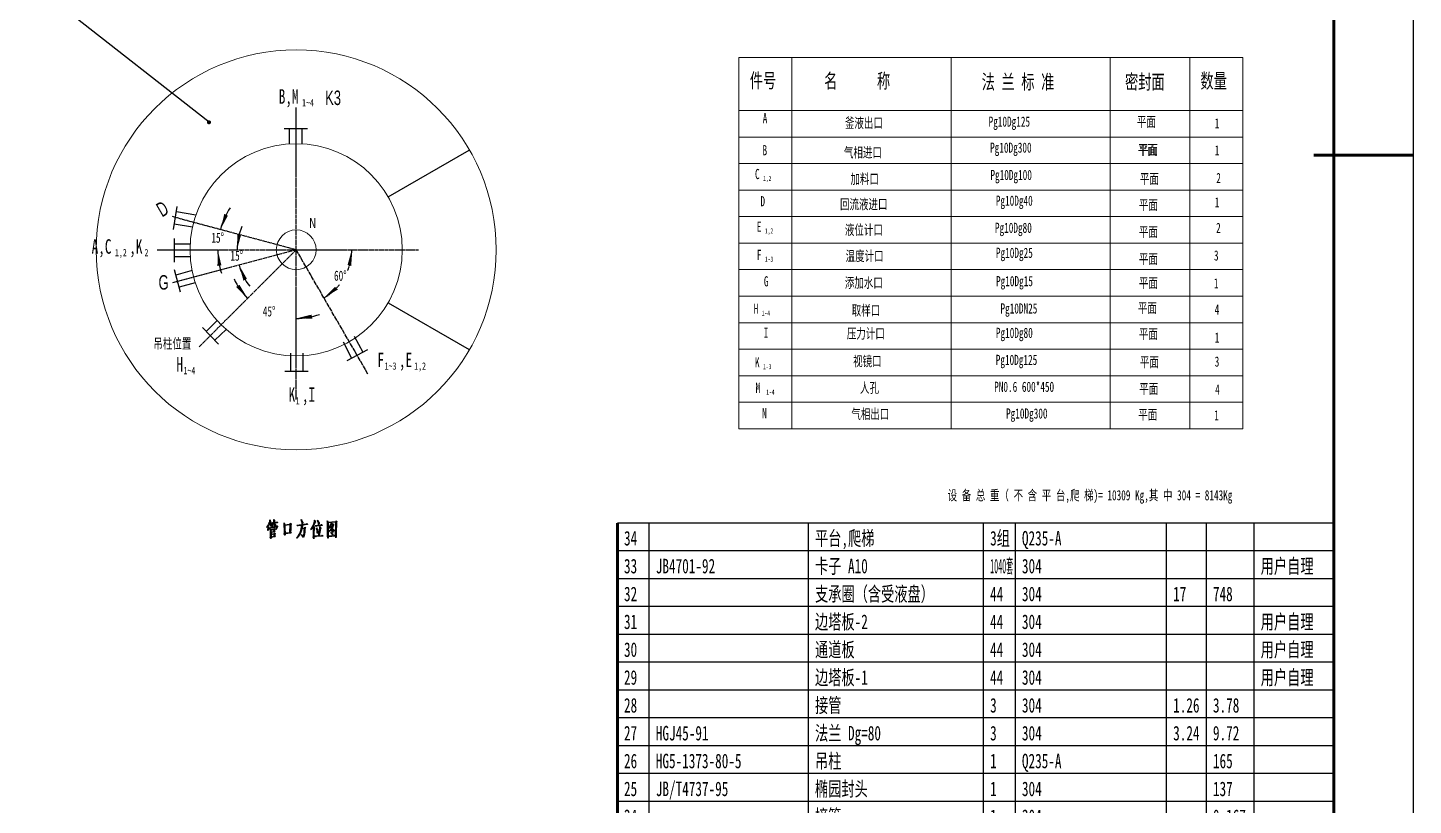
# Model space of a CAD drawing. Header units: millimetres. Extents: x -8910 to 8910, y -12615 to 12615.
# Drawn here: x -1535 to 8910, y -4904 to 961 of the extents above; entities that cross this region are included whole.
import ezdxf

# ---------------------------------------------------------------- set-up
doc = ezdxf.new("R2010")
doc.units = ezdxf.units.MM
doc.linetypes.add('EB_DASHDOT', pattern=[39, 30, -3, 3, -3])
doc.linetypes.add('EB_DASHDOTDOT', pattern=[45, 30, -3, 3, -3, 3, -3])
for name, color, linetype, lineweight in [('CAXA0', 7, 'Continuous', 50), ('CAXA1', 1, 'EB_DASHDOT', 25), ('CAXA3', 7, 'Continuous', 25), ('CAXA4', 3, 'Continuous', 15)]:
    doc.layers.add(name, color=color, linetype=linetype, lineweight=lineweight)
doc.styles.add('TextStyle1', font='FSGB2312.ttf', dxfattribs={"width": 0.339724})
doc.styles.add('UserTxtStyle1', font='FSGB2312.ttf', dxfattribs={"width": 0.667})
doc.styles.add('UserTxtStyle2', font='FSGB2312.ttf', dxfattribs={"width": 0.667})
doc.styles.add('标准', font='FSGB2312.ttf', dxfattribs={"width": 0.667})

# ---------------------------------------------------------------- blocks, each defined once
blk = doc.blocks.new('CAXBLOCK0', base_point=(8310, -12015))
at = {"layer": 'CAXA0', "linetype": 'Continuous', "lineweight": 25}
blk.add_line((8910, 12615), (8910, -12615), dxfattribs=at)
at = {"layer": 'CAXA0', "linetype": 'Continuous', "lineweight": 70}
for p, q in [((8310, 12015), (8310, -12015)), ((8910, 0), (8160, 0))]:
    blk.add_line(p, q, dxfattribs=at)
blk = doc.blocks.new('CAXBLOCK24')
at = {"layer": 'CAXA4', "attachment_point": 1, "style": 'UserTxtStyle2'}
for s, insert, char_height in [('\\fFangSong_GB2312|b0|i0|p34;H', (3753, 987), 76.6), ('\\fFangSong_GB2312|b0|i0|p34;1-4', (3814, 935), 38.3)]:
    blk.add_mtext(s, dxfattribs=dict(at, insert=insert, char_height=char_height))
blk = doc.blocks.new('CAXBLOCK25')
at = {"layer": 'CAXA4', "attachment_point": 1, "style": 'UserTxtStyle2'}
for s, insert, char_height in [('\\fFangSong_GB2312|b0|i0|p34;C', (3763, 2003), 76.6), ('\\fFangSong_GB2312|b0|i0|p34;1,2', (3824, 1951), 38.3)]:
    blk.add_mtext(s, dxfattribs=dict(at, insert=insert, char_height=char_height))
blk = doc.blocks.new('CAXBLOCK26')
at = {"layer": 'CAXA4', "attachment_point": 1, "style": 'UserTxtStyle2'}
for s, insert, char_height in [('\\fFangSong_GB2312|b0|i0|p34;E', (3777, 1606), 76.6), ('\\fFangSong_GB2312|b0|i0|p34;1,2', (3838, 1555), 38.3)]:
    blk.add_mtext(s, dxfattribs=dict(at, insert=insert, char_height=char_height))
blk = doc.blocks.new('CAXBLOCK27')
at = {"layer": 'CAXA4', "attachment_point": 1, "style": 'UserTxtStyle2'}
for s, insert, char_height in [('\\fFangSong_GB2312|b0|i0|p34;F', (3777, 1393), 76.6), ('\\fFangSong_GB2312|b0|i0|p34;1-3', (3838, 1342), 38.3)]:
    blk.add_mtext(s, dxfattribs=dict(at, insert=insert, char_height=char_height))
blk = doc.blocks.new('CAXBLOCK28')
at = {"layer": 'CAXA4', "attachment_point": 1, "style": '标准'}
for s, insert, char_height in [('\\fFangSong_GB2312|b0|i0|p34;M', (3768, 390), 76.6), ('\\fFangSong_GB2312|b0|i0|p34;1-4', (3848, 339), 38.3)]:
    blk.add_mtext(s, dxfattribs=dict(at, insert=insert, char_height=char_height))
blk = doc.blocks.new('CAXBLOCK86')
at = {"layer": 'CAXA4', "attachment_point": 1, "style": 'UserTxtStyle2'}
for s, insert, char_height in [('\\fFangSong_GB2312|b0|i0|p34;K', (3763, 583), 76.6), ('\\fFangSong_GB2312|b0|i0|p34;1-3', (3824, 531), 38.3)]:
    blk.add_mtext(s, dxfattribs=dict(at, insert=insert, char_height=char_height))
blk = doc.blocks.new('CAXBLOCK122', base_point=(2910, -5085))
at = {"layer": 'CAXA0', "color": 0, "linetype": 'Continuous', "lineweight": 25}
for p, q in [((8310, -4875), (2910, -4875)), ((3150, -5085), (3150, -4875)), ((4350, -5085), (4350, -4875)), ((5670, -5085), (5670, -4875)), ((5910, -5085), (5910, -4875)), ((7050, -5085), (7050, -4875)), ((7350, -5085), (7350, -4875)), ((7710, -5085), (7710, -4875)), ((8310, -5085), (2910, -5085))]:
    blk.add_line(p, q, dxfattribs=at)
at = {"layer": 'CAXA0', "color": 0, "linetype": 'Continuous', "lineweight": 70}
for p, q in [((2910, -5085), (2910, -4875)), ((8310, -5085), (8310, -4875))]:
    blk.add_line(p, q, dxfattribs=at)
at = {"layer": 'CAXA0', "color": 0, "linetype": 'Continuous', "lineweight": 25, "char_height": 109.5, "attachment_point": 1, "style": '标准'}
for s, insert in [('\\fFangSong_GB2312|b0|i0|p34;24', (2959.8, -4934.985)), ('\\fFangSong_GB2312|b0|i0|p34;接管', (4399.8, -4934.985)), ('\\fFangSong_GB2312|b0|i0|p34;1', (5719.8, -4934.985)), ('\\fFangSong_GB2312|b0|i0|p34;304', (5959.8, -4934.985)), ('\\fFangSong_GB2312|b0|i0|p34;0.167', (7399.8, -4934.985))]:
    blk.add_mtext(s, dxfattribs=dict(at, insert=insert))
blk = doc.blocks.new('CAXBLOCK123', base_point=(2910, -4875))
at = {"layer": 'CAXA0', "color": 0, "linetype": 'Continuous', "lineweight": 25}
for p, q in [((8310, -4665), (2910, -4665)), ((3150, -4875), (3150, -4665)), ((4350, -4875), (4350, -4665)), ((5670, -4875), (5670, -4665)), ((5910, -4875), (5910, -4665)), ((7050, -4875), (7050, -4665)), ((7350, -4875), (7350, -4665)), ((7710, -4875), (7710, -4665)), ((8310, -4875), (2910, -4875))]:
    blk.add_line(p, q, dxfattribs=at)
at = {"layer": 'CAXA0', "color": 0, "linetype": 'Continuous', "lineweight": 70}
for p, q in [((2910, -4875), (2910, -4665)), ((8310, -4875), (8310, -4665))]:
    blk.add_line(p, q, dxfattribs=at)
at = {"layer": 'CAXA0', "color": 0, "linetype": 'Continuous', "lineweight": 25, "char_height": 109.5, "attachment_point": 1, "style": '标准'}
for s, insert in [('\\fFangSong_GB2312|b0|i0|p34;25', (2959.8, -4724.985)), ('\\fFangSong_GB2312|b0|i0|p34;JB/T4737-95', (3199.8, -4724.985)), ('\\fFangSong_GB2312|b0|i0|p34;椭园封头', (4399.8, -4724.985)), ('\\fFangSong_GB2312|b0|i0|p34;1', (5719.8, -4724.985)), ('\\fFangSong_GB2312|b0|i0|p34;304', (5959.8, -4724.985)), ('\\fFangSong_GB2312|b0|i0|p34;137', (7399.8, -4724.985))]:
    blk.add_mtext(s, dxfattribs=dict(at, insert=insert))
blk = doc.blocks.new('CAXBLOCK124', base_point=(2910, -4665))
at = {"layer": 'CAXA0', "color": 0, "linetype": 'Continuous', "lineweight": 25}
for p, q in [((8310, -4455), (2910, -4455)), ((3150, -4665), (3150, -4455)), ((4350, -4665), (4350, -4455)), ((5670, -4665), (5670, -4455)), ((5910, -4665), (5910, -4455)), ((7050, -4665), (7050, -4455)), ((7350, -4665), (7350, -4455)), ((7710, -4665), (7710, -4455)), ((8310, -4665), (2910, -4665))]:
    blk.add_line(p, q, dxfattribs=at)
at = {"layer": 'CAXA0', "color": 0, "linetype": 'Continuous', "lineweight": 70}
for p, q in [((2910, -4665), (2910, -4455)), ((8310, -4665), (8310, -4455))]:
    blk.add_line(p, q, dxfattribs=at)
at = {"layer": 'CAXA0', "color": 0, "linetype": 'Continuous', "lineweight": 25, "char_height": 109.5, "attachment_point": 1, "style": '标准'}
for s, insert in [('\\fFangSong_GB2312|b0|i0|p34;26', (2959.8, -4514.985)), ('\\fFangSong_GB2312|b0|i0|p34;HG5-1373-80-5', (3199.8, -4514.985)), ('\\fFangSong_GB2312|b0|i0|p34;吊柱', (4399.8, -4514.985)), ('\\fFangSong_GB2312|b0|i0|p34;1', (5719.8, -4514.985)), ('\\fFangSong_GB2312|b0|i0|p34;Q235-A', (5959.8, -4514.985)), ('\\fFangSong_GB2312|b0|i0|p34;165', (7399.8, -4514.985))]:
    blk.add_mtext(s, dxfattribs=dict(at, insert=insert))
blk = doc.blocks.new('CAXBLOCK125', base_point=(2910, -4455))
at = {"layer": 'CAXA0', "color": 0, "linetype": 'Continuous', "lineweight": 25}
for p, q in [((8310, -4245), (2910, -4245)), ((3150, -4455), (3150, -4245)), ((4350, -4455), (4350, -4245)), ((5670, -4455), (5670, -4245)), ((5910, -4455), (5910, -4245)), ((7050, -4455), (7050, -4245)), ((7350, -4455), (7350, -4245)), ((7710, -4455), (7710, -4245)), ((8310, -4455), (2910, -4455))]:
    blk.add_line(p, q, dxfattribs=at)
at = {"layer": 'CAXA0', "color": 0, "linetype": 'Continuous', "lineweight": 70}
for p, q in [((2910, -4455), (2910, -4245)), ((8310, -4455), (8310, -4245))]:
    blk.add_line(p, q, dxfattribs=at)
at = {"layer": 'CAXA0', "color": 0, "linetype": 'Continuous', "lineweight": 25, "char_height": 109.5, "attachment_point": 1, "style": '标准'}
for s, insert in [('\\fFangSong_GB2312|b0|i0|p34;27', (2959.8, -4304.985)), ('\\fFangSong_GB2312|b0|i0|p34;HGJ45-91', (3199.8, -4304.985)), ('\\fFangSong_GB2312|b0|i0|p34;法兰 Dg=80', (4399.8, -4304.985)), ('\\fFangSong_GB2312|b0|i0|p34;3', (5719.8, -4304.985)), ('\\fFangSong_GB2312|b0|i0|p34;304', (5959.8, -4304.985)), ('\\fFangSong_GB2312|b0|i0|p34;3.24', (7099.8, -4304.985)), ('\\fFangSong_GB2312|b0|i0|p34;9.72', (7399.8, -4304.985))]:
    blk.add_mtext(s, dxfattribs=dict(at, insert=insert))
blk = doc.blocks.new('CAXBLOCK126', base_point=(2910, -4245))
at = {"layer": 'CAXA0', "color": 0, "linetype": 'Continuous', "lineweight": 25}
for p, q in [((8310, -4035), (2910, -4035)), ((3150, -4245), (3150, -4035)), ((4350, -4245), (4350, -4035)), ((5670, -4245), (5670, -4035)), ((5910, -4245), (5910, -4035)), ((7050, -4245), (7050, -4035)), ((7350, -4245), (7350, -4035)), ((7710, -4245), (7710, -4035)), ((8310, -4245), (2910, -4245))]:
    blk.add_line(p, q, dxfattribs=at)
at = {"layer": 'CAXA0', "color": 0, "linetype": 'Continuous', "lineweight": 70}
for p, q in [((2910, -4245), (2910, -4035)), ((8310, -4245), (8310, -4035))]:
    blk.add_line(p, q, dxfattribs=at)
at = {"layer": 'CAXA0', "color": 0, "linetype": 'Continuous', "lineweight": 25, "char_height": 109.5, "attachment_point": 1, "style": '标准'}
for s, insert in [('\\fFangSong_GB2312|b0|i0|p34;28', (2959.8, -4094.985)), ('\\fFangSong_GB2312|b0|i0|p34;接管', (4399.8, -4094.985)), ('\\fFangSong_GB2312|b0|i0|p34;3', (5719.8, -4094.985)), ('\\fFangSong_GB2312|b0|i0|p34;304', (5959.8, -4094.985)), ('\\fFangSong_GB2312|b0|i0|p34;1.26', (7099.8, -4094.985)), ('\\fFangSong_GB2312|b0|i0|p34;3.78', (7399.8, -4094.985))]:
    blk.add_mtext(s, dxfattribs=dict(at, insert=insert))
blk = doc.blocks.new('CAXBLOCK127', base_point=(2910, -4035))
at = {"layer": 'CAXA0', "color": 0, "linetype": 'Continuous', "lineweight": 25}
for p, q in [((8310, -3825), (2910, -3825)), ((3150, -4035), (3150, -3825)), ((4350, -4035), (4350, -3825)), ((5670, -4035), (5670, -3825)), ((5910, -4035), (5910, -3825)), ((7050, -4035), (7050, -3825)), ((7350, -4035), (7350, -3825)), ((7710, -4035), (7710, -3825)), ((8310, -4035), (2910, -4035))]:
    blk.add_line(p, q, dxfattribs=at)
at = {"layer": 'CAXA0', "color": 0, "linetype": 'Continuous', "lineweight": 70}
for p, q in [((2910, -4035), (2910, -3825)), ((8310, -4035), (8310, -3825))]:
    blk.add_line(p, q, dxfattribs=at)
at = {"layer": 'CAXA0', "color": 0, "linetype": 'Continuous', "lineweight": 25, "char_height": 109.5, "attachment_point": 1, "style": '标准'}
for s, insert in [('\\fFangSong_GB2312|b0|i0|p34;29', (2959.8, -3884.985)), ('\\fFangSong_GB2312|b0|i0|p34;边塔板-1', (4399.8, -3884.985)), ('\\fFangSong_GB2312|b0|i0|p34;44', (5719.8, -3884.985)), ('\\fFangSong_GB2312|b0|i0|p34;304', (5959.8, -3884.985)), ('\\fFangSong_GB2312|b0|i0|p34;用户自理', (7759.8, -3884.985))]:
    blk.add_mtext(s, dxfattribs=dict(at, insert=insert))
blk = doc.blocks.new('CAXBLOCK128', base_point=(2910, -3825))
at = {"layer": 'CAXA0', "color": 0, "linetype": 'Continuous', "lineweight": 25}
for p, q in [((8310, -3615), (2910, -3615)), ((3150, -3825), (3150, -3615)), ((4350, -3825), (4350, -3615)), ((5670, -3825), (5670, -3615)), ((5910, -3825), (5910, -3615)), ((7050, -3825), (7050, -3615)), ((7350, -3825), (7350, -3615)), ((7710, -3825), (7710, -3615)), ((8310, -3825), (2910, -3825))]:
    blk.add_line(p, q, dxfattribs=at)
at = {"layer": 'CAXA0', "color": 0, "linetype": 'Continuous', "lineweight": 70}
for p, q in [((2910, -3825), (2910, -3615)), ((8310, -3825), (8310, -3615))]:
    blk.add_line(p, q, dxfattribs=at)
at = {"layer": 'CAXA0', "color": 0, "linetype": 'Continuous', "lineweight": 25, "char_height": 109.5, "attachment_point": 1, "style": '标准'}
for s, insert in [('\\fFangSong_GB2312|b0|i0|p34;30', (2959.8, -3674.985)), ('\\fFangSong_GB2312|b0|i0|p34;通道板', (4399.8, -3674.985)), ('\\fFangSong_GB2312|b0|i0|p34;44', (5719.8, -3674.985)), ('\\fFangSong_GB2312|b0|i0|p34;304', (5959.8, -3674.985)), ('\\fFangSong_GB2312|b0|i0|p34;用户自理', (7759.8, -3674.985))]:
    blk.add_mtext(s, dxfattribs=dict(at, insert=insert))
blk = doc.blocks.new('CAXBLOCK129', base_point=(2910, -3615))
at = {"layer": 'CAXA0', "color": 0, "linetype": 'Continuous', "lineweight": 25}
for p, q in [((8310, -3405), (2910, -3405)), ((3150, -3615), (3150, -3405)), ((4350, -3615), (4350, -3405)), ((5670, -3615), (5670, -3405)), ((5910, -3615), (5910, -3405)), ((7050, -3615), (7050, -3405)), ((7350, -3615), (7350, -3405)), ((7710, -3615), (7710, -3405)), ((8310, -3615), (2910, -3615))]:
    blk.add_line(p, q, dxfattribs=at)
at = {"layer": 'CAXA0', "color": 0, "linetype": 'Continuous', "lineweight": 70}
for p, q in [((2910, -3615), (2910, -3405)), ((8310, -3615), (8310, -3405))]:
    blk.add_line(p, q, dxfattribs=at)
at = {"layer": 'CAXA0', "color": 0, "linetype": 'Continuous', "lineweight": 25, "char_height": 109.5, "attachment_point": 1, "style": '标准'}
for s, insert in [('\\fFangSong_GB2312|b0|i0|p34;31', (2959.8, -3464.985)), ('\\fFangSong_GB2312|b0|i0|p34;边塔板-2', (4399.8, -3464.985)), ('\\fFangSong_GB2312|b0|i0|p34;44', (5719.8, -3464.985)), ('\\fFangSong_GB2312|b0|i0|p34;304', (5959.8, -3464.985)), ('\\fFangSong_GB2312|b0|i0|p34;用户自理', (7759.8, -3464.985))]:
    blk.add_mtext(s, dxfattribs=dict(at, insert=insert))
blk = doc.blocks.new('CAXBLOCK130', base_point=(2910, -3405))
at = {"layer": 'CAXA0', "color": 0, "linetype": 'Continuous', "lineweight": 25}
for p, q in [((8310, -3195), (2910, -3195)), ((3150, -3405), (3150, -3195)), ((4350, -3405), (4350, -3195)), ((5670, -3405), (5670, -3195)), ((5910, -3405), (5910, -3195)), ((7050, -3405), (7050, -3195)), ((7350, -3405), (7350, -3195)), ((7710, -3405), (7710, -3195)), ((8310, -3405), (2910, -3405))]:
    blk.add_line(p, q, dxfattribs=at)
at = {"layer": 'CAXA0', "color": 0, "linetype": 'Continuous', "lineweight": 70}
for p, q in [((2910, -3405), (2910, -3195)), ((8310, -3405), (8310, -3195))]:
    blk.add_line(p, q, dxfattribs=at)
at = {"layer": 'CAXA0', "color": 0, "linetype": 'Continuous', "lineweight": 25, "char_height": 109.5, "attachment_point": 1, "style": '标准'}
for s, insert in [('\\fFangSong_GB2312|b0|i0|p34;支承圈（含受液盘）', (4399.8, -3254.985)), ('\\fFangSong_GB2312|b0|i0|p34;32', (2959.8, -3254.985)), ('\\fFangSong_GB2312|b0|i0|p34;44', (5719.8, -3254.985)), ('\\fFangSong_GB2312|b0|i0|p34;304', (5959.8, -3254.985)), ('\\fFangSong_GB2312|b0|i0|p34;17', (7099.8, -3254.985)), ('\\fFangSong_GB2312|b0|i0|p34;748', (7399.8, -3254.985))]:
    blk.add_mtext(s, dxfattribs=dict(at, insert=insert))
blk = doc.blocks.new('CAXBLOCK131', base_point=(2910, -3195))
at = {"layer": 'CAXA0', "color": 0, "linetype": 'Continuous', "lineweight": 25}
for p, q in [((8310, -2985), (2910, -2985)), ((3150, -3195), (3150, -2985)), ((4350, -3195), (4350, -2985)), ((5670, -3195), (5670, -2985)), ((5910, -3195), (5910, -2985)), ((7050, -3195), (7050, -2985)), ((7350, -3195), (7350, -2985)), ((7710, -3195), (7710, -2985)), ((8310, -3195), (2910, -3195))]:
    blk.add_line(p, q, dxfattribs=at)
at = {"layer": 'CAXA0', "color": 0, "linetype": 'Continuous', "lineweight": 70}
for p, q in [((2910, -3195), (2910, -2985)), ((8310, -3195), (8310, -2985))]:
    blk.add_line(p, q, dxfattribs=at)
at = {"layer": 'CAXA0', "color": 0, "linetype": 'Continuous', "lineweight": 25, "char_height": 109.5, "attachment_point": 1}
for s, insert, style in [('\\fFangSong_GB2312|b0|i0|p34;卡子 A10', (4399.8, -3044.985), '标准'), ('\\fFangSong_GB2312|b0|i0|p34;1040套', (5719.8, -3044.985), 'TextStyle1'), ('\\fFangSong_GB2312|b0|i0|p34;用户自理', (7759.8, -3044.985), '标准'), ('\\fFangSong_GB2312|b0|i0|p34;33', (2959.8, -3044.985), '标准'), ('\\fFangSong_GB2312|b0|i0|p34;JB4701-92', (3199.8, -3044.985), '标准'), ('\\fFangSong_GB2312|b0|i0|p34;304', (5959.8, -3044.985), '标准')]:
    blk.add_mtext(s, dxfattribs=dict(at, insert=insert, style=style))
blk = doc.blocks.new('CAXBLOCK132', base_point=(2910, -2985))
at = {"layer": 'CAXA0', "color": 0, "linetype": 'Continuous', "lineweight": 25}
for p, q in [((8310, -2775), (2910, -2775)), ((3150, -2985), (3150, -2775)), ((4350, -2985), (4350, -2775)), ((5670, -2985), (5670, -2775)), ((5910, -2985), (5910, -2775)), ((7050, -2985), (7050, -2775)), ((7350, -2985), (7350, -2775)), ((7710, -2985), (7710, -2775)), ((8310, -2985), (2910, -2985))]:
    blk.add_line(p, q, dxfattribs=at)
at = {"layer": 'CAXA0', "color": 0, "linetype": 'Continuous', "lineweight": 70}
for p, q in [((2910, -2985), (2910, -2775)), ((8310, -2985), (8310, -2775))]:
    blk.add_line(p, q, dxfattribs=at)
at = {"layer": 'CAXA0', "color": 0, "linetype": 'Continuous', "lineweight": 25, "char_height": 109.5, "attachment_point": 1, "style": '标准'}
for s, insert in [('\\fFangSong_GB2312|b0|i0|p34;平台,爬梯', (4399.8, -2834.985)), ('\\fFangSong_GB2312|b0|i0|p34;3组', (5719.8, -2834.985)), ('\\fFangSong_GB2312|b0|i0|p34;34', (2959.8, -2834.985)), ('\\fFangSong_GB2312|b0|i0|p34;Q235-A', (5959.8, -2834.985))]:
    blk.add_mtext(s, dxfattribs=dict(at, insert=insert))
blk = doc.blocks.new('CAXBLOCK87', base_point=(0, 0))
at = {"layer": 'CAXA0'}
for name, p in [('CAXBLOCK132', (2910, -2985)), ('CAXBLOCK131', (2910, -3195)), ('CAXBLOCK130', (2910, -3405)), ('CAXBLOCK129', (2910, -3615)), ('CAXBLOCK128', (2910, -3825)), ('CAXBLOCK127', (2910, -4035)), ('CAXBLOCK126', (2910, -4245)), ('CAXBLOCK125', (2910, -4455)), ('CAXBLOCK124', (2910, -4665)), ('CAXBLOCK123', (2910, -4875)), ('CAXBLOCK122', (2910, -5085))]:
    blk.add_blockref(name, p, dxfattribs=at)
blk = doc.blocks.new('CAXBLOCK187', base_point=(264, -2746))
at = {"layer": 'CAXA0', "color": 0, "linetype": 'ByBlock', "lineweight": -2}
for points in [[(286, -2772), (289, -2765), (291, -2759), (291, -2755), (291, -2751), (293, -2752), (296, -2765), (294, -2767), (292, -2770), (288, -2778), (283, -2789), (277, -2799), (269, -2810), (268, -2807), (275, -2796), (280, -2787), (284, -2779), (286, -2772)], [(280, -2801), (281, -2801), (281, -2808), (281, -2814), (281, -2819), (280, -2823), (279, -2827), (278, -2832), (276, -2832), (274, -2821), (276, -2818), (277, -2813), (279, -2808), (280, -2801)], [(279, -2816), (280, -2810), (339, -2800), (340, -2800), (342, -2799), (343, -2796), (345, -2793), (349, -2801), (347, -2803), (345, -2806), (342, -2814), (339, -2824), (337, -2823), (342, -2805), (279, -2816)], [(286, -2777), (303, -2774), (304, -2774), (305, -2774), (306, -2773), (307, -2772), (312, -2776), (313, -2778), (286, -2783), (286, -2777)], [(298, -2824), (299, -2853), (299, -2876), (299, -2888), (298, -2895), (297, -2895), (293, -2882), (294, -2880), (295, -2878), (295, -2877), (295, -2870), (294, -2852), (294, -2834), (294, -2828), (294, -2826), (293, -2822), (292, -2817), (294, -2817), (298, -2824)], [(294, -2779), (298, -2786), (300, -2792), (301, -2794), (301, -2796), (300, -2798), (298, -2801), (297, -2801), (296, -2796), (296, -2791), (294, -2786), (293, -2780), (294, -2779)], [(296, -2830), (296, -2824), (320, -2819), (321, -2819), (322, -2818), (324, -2817), (326, -2814), (329, -2820), (328, -2823), (327, -2825), (326, -2827), (326, -2829), (326, -2834), (325, -2840), (321, -2840), (322, -2824), (296, -2830)], [(306, -2787), (310, -2792), (313, -2797), (314, -2799), (314, -2801), (313, -2804), (311, -2807), (311, -2807), (310, -2803), (309, -2798), (307, -2793), (305, -2789), (306, -2787)], [(319, -2767), (320, -2762), (321, -2758), (321, -2754), (321, -2749), (322, -2749), (327, -2762), (326, -2763), (324, -2766), (321, -2772), (319, -2779), (315, -2787), (311, -2794), (309, -2792), (313, -2784), (316, -2777), (317, -2771), (319, -2767)], [(348, -2771), (348, -2773), (317, -2777), (319, -2772), (329, -2771), (337, -2769), (340, -2769), (341, -2768), (342, -2767), (343, -2766), (348, -2771)], [(323, -2776), (324, -2774), (328, -2781), (332, -2786), (333, -2788), (332, -2790), (331, -2794), (330, -2798), (329, -2798), (328, -2792), (327, -2787), (325, -2781), (323, -2776)], [(329, -2842), (296, -2848), (296, -2842), (319, -2838), (320, -2838), (321, -2837), (323, -2836), (325, -2835), (329, -2842)], [(297, -2859), (322, -2854), (323, -2854), (324, -2854), (326, -2852), (328, -2849), (331, -2855), (330, -2857), (329, -2859), (328, -2861), (328, -2864), (328, -2870), (327, -2878), (323, -2878), (324, -2859), (297, -2864), (297, -2859)], [(297, -2879), (321, -2875), (322, -2876), (323, -2875), (325, -2874), (327, -2873), (331, -2879), (297, -2884), (297, -2879)]]:
    blk.add_lwpolyline(points, dxfattribs=at)
blk = doc.blocks.new('CAXBLOCK188', base_point=(375, -2746))
at = {"layer": 'CAXA0', "color": 0, "linetype": 'ByBlock', "lineweight": -2}
for points in [[(403, -2789), (404, -2820), (405, -2846), (405, -2860), (404, -2868), (402, -2868), (399, -2855), (399, -2854), (400, -2852), (400, -2850), (400, -2841), (400, -2820), (399, -2798), (399, -2789), (398, -2786), (398, -2781), (397, -2774), (398, -2774), (403, -2789)], [(442, -2846), (444, -2788), (401, -2794), (401, -2789), (440, -2783), (442, -2782), (444, -2781), (445, -2779), (447, -2776), (452, -2782), (450, -2785), (449, -2788), (448, -2790), (448, -2798), (448, -2819), (447, -2846), (442, -2846)], [(447, -2843), (451, -2851), (402, -2855), (402, -2849), (438, -2846), (439, -2846), (441, -2846), (444, -2845), (447, -2843)]]:
    blk.add_lwpolyline(points, dxfattribs=at)
blk = doc.blocks.new('CAXBLOCK189', base_point=(486, -2746))
at = {"layer": 'CAXA0', "color": 0, "linetype": 'ByBlock', "lineweight": -2}
for points in [[(521, -2839), (524, -2829), (527, -2818), (529, -2807), (530, -2797), (531, -2791), (531, -2787), (538, -2798), (537, -2799), (536, -2801), (535, -2803), (534, -2807), (532, -2816), (529, -2829), (524, -2844), (516, -2861), (505, -2876), (493, -2890), (491, -2887), (503, -2873), (512, -2860), (518, -2849), (521, -2839)], [(493, -2791), (565, -2782), (566, -2781), (566, -2780), (568, -2779), (569, -2779), (574, -2784), (574, -2786), (503, -2795), (502, -2795), (501, -2795), (500, -2796), (498, -2797), (493, -2791)], [(534, -2780), (533, -2773), (532, -2766), (529, -2759), (526, -2751), (527, -2749), (531, -2755), (534, -2760), (536, -2765), (538, -2768), (539, -2770), (538, -2773), (537, -2776), (536, -2780), (534, -2780)], [(549, -2812), (550, -2812), (552, -2811), (553, -2809), (555, -2807), (559, -2813), (557, -2815), (556, -2817), (556, -2818), (555, -2822), (555, -2832), (554, -2845), (552, -2857), (549, -2869), (547, -2878), (544, -2885), (543, -2885), (530, -2864), (530, -2862), (543, -2874), (545, -2868), (546, -2861), (548, -2852), (549, -2841), (550, -2829), (551, -2817), (530, -2820), (530, -2815), (549, -2812)]]:
    blk.add_lwpolyline(points, dxfattribs=at)
blk = doc.blocks.new('CAXBLOCK190', base_point=(597, -2746))
at = {"layer": 'CAXA0', "color": 0, "linetype": 'ByBlock', "lineweight": -2}
for points in [[(630, -2772), (630, -2773), (629, -2775), (627, -2779), (625, -2785), (620, -2795), (615, -2807), (608, -2817), (601, -2827), (599, -2824), (605, -2815), (611, -2804), (617, -2792), (621, -2781), (625, -2771), (627, -2763), (628, -2757), (628, -2753), (629, -2753), (634, -2768), (632, -2769), (631, -2770), (630, -2771), (630, -2772)], [(623, -2895), (621, -2895), (618, -2881), (618, -2878), (619, -2875), (619, -2871), (619, -2861), (619, -2840), (619, -2819), (619, -2810), (619, -2806), (619, -2801), (618, -2795), (620, -2794), (625, -2806), (625, -2808), (624, -2810), (624, -2812), (624, -2821), (623, -2844), (623, -2875), (623, -2895)], [(679, -2786), (684, -2790), (684, -2793), (643, -2799), (643, -2799), (642, -2799), (640, -2800), (639, -2801), (633, -2794), (673, -2789), (675, -2789), (676, -2788), (677, -2787), (679, -2786)], [(651, -2835), (652, -2839), (653, -2841), (653, -2843), (652, -2845), (651, -2848), (650, -2852), (648, -2852), (647, -2842), (646, -2832), (643, -2822), (641, -2812), (643, -2810), (646, -2819), (649, -2827), (650, -2832), (651, -2835)], [(660, -2770), (661, -2772), (661, -2774), (662, -2776), (661, -2778), (661, -2781), (659, -2785), (657, -2785), (656, -2777), (655, -2770), (653, -2762), (650, -2755), (652, -2754), (655, -2759), (657, -2764), (659, -2767), (660, -2770)], [(661, -2871), (657, -2871), (660, -2855), (663, -2840), (665, -2825), (667, -2813), (668, -2806), (668, -2801), (669, -2801), (674, -2816), (673, -2817), (672, -2819), (671, -2821), (670, -2826), (669, -2833), (667, -2844), (664, -2857), (661, -2871)], [(635, -2880), (629, -2872), (680, -2869), (681, -2868), (682, -2868), (684, -2867), (685, -2866), (690, -2871), (691, -2874), (640, -2877), (639, -2877), (637, -2878), (636, -2879), (635, -2880)]]:
    blk.add_lwpolyline(points, dxfattribs=at)
blk = doc.blocks.new('CAXBLOCK191', base_point=(708, -2746))
at = {"layer": 'CAXA0', "color": 0, "linetype": 'ByBlock', "lineweight": -2}
for points in [[(731, -2869), (730, -2890), (728, -2890), (724, -2874), (725, -2871), (726, -2869), (726, -2867), (726, -2855), (726, -2821), (726, -2786), (725, -2773), (725, -2770), (724, -2765), (723, -2759), (725, -2759), (730, -2769), (731, -2869)], [(791, -2822), (791, -2846), (790, -2866), (789, -2878), (788, -2886), (787, -2886), (784, -2872), (785, -2870), (785, -2867), (786, -2864), (786, -2849), (787, -2814), (788, -2769), (727, -2774), (727, -2769), (785, -2764), (786, -2764), (787, -2763), (789, -2760), (791, -2757), (795, -2763), (794, -2766), (792, -2769), (792, -2772), (792, -2780), (792, -2798), (791, -2822)], [(757, -2819), (755, -2823), (750, -2828), (743, -2835), (734, -2842), (733, -2839), (741, -2832), (748, -2825), (753, -2817), (758, -2809), (762, -2801), (765, -2792), (748, -2794), (750, -2789), (763, -2787), (764, -2787), (765, -2786), (766, -2784), (768, -2782), (772, -2789), (771, -2790), (770, -2792), (769, -2794), (768, -2797), (766, -2803), (763, -2810), (760, -2815), (757, -2819)], [(735, -2817), (734, -2814), (740, -2804), (745, -2794), (749, -2785), (752, -2777), (753, -2772), (754, -2768), (758, -2778), (757, -2779), (755, -2783), (752, -2791), (747, -2800), (742, -2809), (735, -2817)], [(744, -2801), (746, -2797), (756, -2809), (765, -2819), (772, -2825), (778, -2829), (782, -2830), (786, -2831), (786, -2834), (773, -2835), (744, -2801)], [(729, -2878), (729, -2872), (774, -2870), (775, -2870), (776, -2869), (778, -2868), (780, -2866), (788, -2875), (729, -2878)], [(749, -2848), (750, -2846), (754, -2848), (757, -2851), (760, -2853), (763, -2855), (764, -2856), (764, -2858), (764, -2862), (764, -2866), (763, -2866), (760, -2862), (757, -2857), (753, -2852), (749, -2848)], [(752, -2829), (755, -2830), (758, -2832), (760, -2833), (762, -2835), (763, -2836), (764, -2838), (764, -2842), (764, -2846), (763, -2846), (760, -2842), (758, -2838), (754, -2834), (750, -2831), (752, -2829)]]:
    blk.add_lwpolyline(points, dxfattribs=at)
blk = doc.blocks.new('CAXBLOCK185', base_point=(-1535, 1087))
at = {"layer": 'CAXA0', "linetype": 'Continuous', "lineweight": 25}
blk.add_hatch(color=0, dxfattribs=at).paths.add_polyline_path([(-153, 247), (-154, 249), (-154, 252), (-155, 254), (-156, 256), (-158, 258), (-160, 259), (-162, 260), (-164, 261), (-166, 262), (-168, 262), (-171, 262), (-173, 261), (-175, 260), (-177, 259), (-179, 258), (-180, 256), (-182, 254), (-183, 252), (-183, 249), (-183, 247), (-183, 245), (-183, 242), (-182, 240), (-180, 238), (-179, 236), (-177, 235), (-175, 234), (-173, 233), (-171, 232), (-168, 232), (-166, 232), (-164, 233), (-162, 234), (-160, 235), (-158, 236), (-156, 238), (-155, 240), (-154, 242), (-154, 245)], flags=0)
at = {"layer": 'CAXA0', "color": 0, "linetype": 'Continuous', "lineweight": 25}
for p, q in [((-1241, 1087), (-1535, 1087)), ((-168, 247), (-1241, 1087))]:
    blk.add_line(p, q, dxfattribs=at)
at = {"layer": 'CAXA0', "color": 0, "linetype": 'Continuous', "lineweight": 25, "insert": (-1443, 1258), "char_height": 107.3, "attachment_point": 1, "style": '标准'}
blk.add_mtext('\\fFangSong_GB2312|b0|i0|p34;34', dxfattribs=at)

msp = doc.modelspace()

# ---------------------------------------------------------------- hatches: boundary and pattern name
at = {"layer": 'CAXA4', "lineweight": 25}
for points in [[(-82.17, -561.558), (-53.006, -442.86), (-26.189, -456.308)], [(42.884, -714.524), (44.476, -591.979), (73.396, -599.957)], [(-102.308, -714.524), (-104.86, -836.726), (-75.476, -830.676)], [(58.075, -829.911), (91.33, -947.869), (117.2, -932.678)], [(122.699, -1080.532), (35.636, -994.531), (61.156, -978.76)], [(488.707, -1232.138), (611.081, -1232.889), (604.189, -1203.691)]]:
    msp.add_hatch(color=256, dxfattribs=at).paths.add_polyline_path(points, flags=0)
at = {"layer": 'CAXA4', "linetype": 'EB_DASHDOTDOT', "lineweight": 25}
for points in [[(907.582, -714.524), (904.899, -837.128), (876.121, -828.65)], [(698.144, -1077.28), (802.981, -1013.654), (781.251, -992.971)]]:
    msp.add_hatch(color=256, dxfattribs=at).paths.add_polyline_path(points, flags=0)

# ---------------------------------------------------------------- linework, layer by layer
at = {"layer": 'CAXA0', "lineweight": 20}
for radius in [1507.625, 800, 150]:
    msp.add_circle((488.707, -714.524), radius, dxfattribs=at)
at = {"layer": 'CAXA1', "linetype": 'EB_DASHDOT', "lineweight": 25}
for p, q in [((488.707, -1844.49), (488.707, 359.926)), ((-560.183, -714.524), (1410.489, -714.524))]:
    msp.add_line(p, q, dxfattribs=at)
at = {"layer": 'CAXA1', "color": 1, "linetype": 'EB_DASHDOT', "lineweight": 25}
for q in [(-445.68, -464.156), (-445.68, -964.892)]:
    msp.add_line((488.707, -714.524), q, dxfattribs=at)
at = {"layer": 'CAXA1'}
for p in [(-243.726, -1446.957), (1029.56, -1651.309)]:
    msp.add_line(p, (488.707, -714.524), dxfattribs=at)
at = {"layer": 'CAXA3', "linetype": 'Continuous', "lineweight": 15}
for p, q in [((3825.284, 735.998), (7625.284, 735.998)), ((3825.284, 735.998), (3825.284, -2064.002)), ((4225.284, 735.998), (4225.284, -2064.002)), ((5425.284, 735.998), (5425.284, -2064.002)), ((6625.284, 735.998), (6625.284, -2064.002)), ((7225.284, 735.998), (7225.284, -2064.002)), ((7625.284, 735.998), (7625.284, -2064.002)), ((3825.284, 335.998), (7625.284, 335.998)), ((3825.284, 135.998), (7625.284, 135.998)), ((3825.284, -64.002), (7625.284, -64.002)), ((3825.284, -264.002), (7625.284, -264.002)), ((3825.284, -464.002), (7625.284, -464.002)), ((3825.284, -664.002), (7625.284, -664.002)), ((3825.284, -864.002), (7625.284, -864.002)), ((3825.284, -1064.002), (7625.284, -1064.002)), ((3825.284, -1264.002), (7625.284, -1264.002)), ((3825.284, -1464.002), (7625.284, -1464.002)), ((3825.284, -1664.002), (7625.284, -1664.002)), ((3825.284, -1864.002), (7625.284, -1864.002)), ((3825.284, -2064.002), (7625.284, -2064.002))]:
    msp.add_line(p, q, dxfattribs=at)
at = {"layer": 'CAXA3'}
for p, q in [((398.49, 200.478), (574.753, 200.478)), ((438.511, 83.9), (438.511, 200.478)), ((533.057, 84.246), (533.057, 200.478)), ((-437.429, -560.89), (-407.754, -387.142)), ((-293.112, -544.938), (-430.691, -521.44)), ((-267.477, -453.401), (-414.774, -428.243)), ((-428.116, -806.647), (-428.116, -630.383)), ((-310.166, -672.08), (-428.116, -672.08)), ((-309.595, -766.626), (-428.116, -766.626)), ((-383.677, -1034.549), (-429.298, -864.291)), ((-295.708, -871.663), (-418.506, -904.567)), ((-271.691, -963.109), (-394.035, -995.891)), ((-106.741, -1248.791), (-189.602, -1329.444)), ((-95.741, -1425.873), (-218.685, -1299.565)), ((-39.54, -1315.319), (-123.656, -1397.195)), ((841.801, -1409.462), (906.69, -1531.065)), ((925.215, -1364.952), (990.104, -1486.555)), ((444.581, -1494.058), (444.581, -1631.89)), ((539.128, -1494.058), (539.128, -1631.89)), ((1025.412, -1467.714), (869.903, -1550.695)), ((579.149, -1631.89), (402.885, -1631.89))]:
    msp.add_line(p, q, dxfattribs=at)
at = {"layer": 'CAXA3', "linetype": 'Continuous', "lineweight": 25}
for p, q in [((1181.53, -314.529), (1792.404, 38.16)), ((1181.527, -1114.525), (1791.998, -1466.98))]:
    msp.add_line(p, q, dxfattribs=at)
at = {"layer": 'CAXA4', "lineweight": 25}
for radius, start, end in [(591.015, 147.5499623, 165), (445.823, 156.8669771, 180), (591.015, 180, 197.4500377), (445.823, 195, 218.1330229), (517.614, 205.0754133, 225), (517.614, 270, 289.9245867)]:
    msp.add_arc((488.707, -714.524), radius, start, end, dxfattribs=at)
at = {"layer": 'CAXA4', "linetype": 'EB_DASHDOTDOT', "lineweight": 25}
for start, end in [(337.9964431, 360), (300, 321.293158)]:
    msp.add_arc((488.707, -714.524), 418.875, start, end, dxfattribs=at)

# ---------------------------------------------------------------- block references
at = {"layer": 'CAXA0'}
msp.add_blockref('CAXBLOCK0', (8310, -12015), dxfattribs=at)
at = {"layer": 'CAXA0', "color": 0, "linetype": 'ByBlock', "lineweight": -2}
msp.add_blockref('CAXBLOCK185', (-1535.261, 1087.248), dxfattribs=at)
at = {"layer": 'CAXA0', "linetype": 'Continuous', "lineweight": 25}
for name, p in [('CAXBLOCK187', (263.814, -2746.357)), ('CAXBLOCK188', (374.824, -2746.357)), ('CAXBLOCK189', (485.834, -2746.357)), ('CAXBLOCK190', (596.844, -2746.357)), ('CAXBLOCK191', (707.854, -2746.357))]:
    msp.add_blockref(name, p, dxfattribs=at)
at = {"layer": 'CAXA0', "lineweight": 15}
msp.add_blockref('CAXBLOCK87', (0, 0), dxfattribs=at)
at = {"layer": 'CAXA4', "linetype": 'Continuous', "lineweight": 15}
for name in ['CAXBLOCK25', 'CAXBLOCK26', 'CAXBLOCK27', 'CAXBLOCK24', 'CAXBLOCK86', 'CAXBLOCK28']:
    msp.add_blockref(name, (184.392, -2107.611), dxfattribs=at)

# ---------------------------------------------------------------- texts
at = {"layer": 'CAXA0', "style": '标准', "width": 0.667}
for s, height, p in [('K3', 109.5, (707.029, 377.185)), ('N', 76.6, (588.415, -550.606)), ('G', 109.5, (-548.879, -1014.66)), ('吊柱位置', 76.6, (-587.903, -1459.654))]:
    msp.add_text(s, height=height, dxfattribs=at).set_placement(p)
msp.add_text('D', height=109.5, rotation=30, dxfattribs=at).set_placement((-522.73, -470.866))
at = {"layer": 'CAXA4', "linetype": 'Continuous', "lineweight": 15, "attachment_point": 1}
for s, insert, char_height, style in [('\\fFangSong_GB2312|b0|i0|p34;件号', (3908.164, 617.08), 109.5, 'UserTxtStyle2'), ('\\fFangSong_GB2312|b0|i0|p34;名      称', (4469.234, 614.011), 109.5, 'UserTxtStyle2'), ('\\fFangSong_GB2312|b0|i0|p34;数量', (7305.275, 614.352), 109.5, 'UserTxtStyle2'), ('\\fFangSong_GB2312|b0|i0|p34;法 兰 标 准', (5656.585, 606.802), 109.5, 'UserTxtStyle2'), ('\\fFangSong_GB2312|b0|i0|p34;密封面', (6736.817, 606.802), 109.5, 'UserTxtStyle2'), ('\\fFangSong_GB2312|b0|i0|p34;A', (4005.623, 316.367), 76.6, 'UserTxtStyle2'), ('\\fFangSong_GB2312|b0|i0|p34;釜液出口', (4625.568, 280.92), 76.6, 'UserTxtStyle2'), ('\\fFangSong_GB2312|b0|i0|p34;Pg10Dg125', (5708.262, 290.698), 76.6, 'UserTxtStyle2'), ('\\fFangSong_GB2312|b0|i0|p34;平面', (6826.905, 289.723), 76.6, 'UserTxtStyle2'), ('\\fFangSong_GB2312|b0|i0|p34;1', (7412.75, 277.638), 76.6, 'UserTxtStyle2'), ('\\fFangSong_GB2312|b0|i0|p34;B', (4004.179, 74.967), 76.6, 'UserTxtStyle2'), ('\\fFangSong_GB2312|b0|i0|p34;气相进口', (4617.745, 58.27), 76.6, 'UserTxtStyle2'), ('\\fFangSong_GB2312|b0|i0|p34;Pg10Dg300', (5719.746, 94.395), 76.6, 'UserTxtStyle2'), ('\\fFangSong_GB2312|b0|i0|p34;平面', (6834.449, 78.32), 76.6, 'UserTxtStyle2'), ('\\fFangSong_GB2312|b0|i0|p34;平面', (6841.993, 78.32), 76.6, 'UserTxtStyle2'), ('\\fFangSong_GB2312|b0|i0|p34;1', (7412.75, 73.786), 76.6, 'UserTxtStyle2'), ('\\fFangSong_GB2312|b0|i0|p34;加料口', (4667.392, -141.511), 76.6, 'UserTxtStyle2'), ('\\fFangSong_GB2312|b0|i0|p34;Pg10Dg100', (5722.205, -111.598), 76.6, 'UserTxtStyle2'), ('\\fFangSong_GB2312|b0|i0|p34;平面', (6849.537, -140.633), 76.6, 'UserTxtStyle2'), ('\\fFangSong_GB2312|b0|i0|p34;2', (7424.961, -134.496), 76.6, '标准'), ('\\fFangSong_GB2312|b0|i0|p34;D', (3988.215, -309.957), 76.6, 'UserTxtStyle2'), ('\\fFangSong_GB2312|b0|i0|p34;Pg10Dg40\\P', (5763.06, -305.76), 76.6, 'UserTxtStyle2'), ('\\fFangSong_GB2312|b0|i0|p34;回流液进口', (4588.285, -332.335), 76.6, 'UserTxtStyle2'), ('\\fFangSong_GB2312|b0|i0|p34;平面', (6841.993, -336.936), 76.6, 'UserTxtStyle2'), ('\\fFangSong_GB2312|b0|i0|p34;1', (7412.75, -318.819), 76.6, 'UserTxtStyle2'), ('\\fFangSong_GB2312|b0|i0|p34;液位计口', (4625.158, -525.586), 76.6, 'UserTxtStyle2'), ('\\fFangSong_GB2312|b0|i0|p34;Pg10Dg80', (5756.216, -510.072), 76.6, 'UserTxtStyle2'), ('\\fFangSong_GB2312|b0|i0|p34;2', (7423.236, -510.834), 76.6, '标准'), ('\\fFangSong_GB2312|b0|i0|p34;平面', (6841.993, -540.788), 76.6, 'UserTxtStyle2'), ('\\fFangSong_GB2312|b0|i0|p34;温度计口', (4630.793, -722.529), 76.6, 'UserTxtStyle2'), ('\\fFangSong_GB2312|b0|i0|p34;Pg10Dg25', (5763.76, -698.825), 76.6, 'UserTxtStyle2'), ('\\fFangSong_GB2312|b0|i0|p34;3', (7407.269, -718.881), 76.6, '标准'), ('\\fFangSong_GB2312|b0|i0|p34;平面', (6841.993, -744.641), 76.6, 'UserTxtStyle2'), ('\\fFangSong_GB2312|b0|i0|p34;G', (4014.446, -913.51), 76.6, 'UserTxtStyle2'), ('\\fFangSong_GB2312|b0|i0|p34;添加水口', (4624.611, -924.361), 76.6, 'UserTxtStyle2'), ('\\fFangSong_GB2312|b0|i0|p34;Pg10Dg15', (5764.409, -912.317), 76.6, 'UserTxtStyle2'), ('\\fFangSong_GB2312|b0|i0|p34;平面', (6841.993, -925.844), 76.6, 'UserTxtStyle2'), ('\\fFangSong_GB2312|b0|i0|p34;1', (7407.045, -929), 76.6, 'UserTxtStyle2'), ('\\fFangSong_GB2312|b0|i0|p34;取样口', (4676.708, -1133.037), 76.6, 'UserTxtStyle2'), ('\\fFangSong_GB2312|b0|i0|p34;Pg10DN25', (5797.805, -1118.425), 76.6, 'UserTxtStyle2'), ('\\fFangSong_GB2312|b0|i0|p34;平面', (6834.449, -1114.596), 76.6, 'UserTxtStyle2'), ('\\fFangSong_GB2312|b0|i0|p34;4', (7412.75, -1126.68), 76.6, 'UserTxtStyle2'), ('\\fFangSong_GB2312|b0|i0|p34;I', (4012.933, -1301.32), 76.6, 'UserTxtStyle2'), ('\\fFangSong_GB2312|b0|i0|p34;压力计口', (4639.71, -1307.205), 76.6, 'UserTxtStyle2'), ('\\fFangSong_GB2312|b0|i0|p34;Pg10Dg80', (5763.498, -1302.373), 76.6, 'UserTxtStyle2'), ('\\fFangSong_GB2312|b0|i0|p34;平面', (6841.993, -1310.899), 76.6, 'UserTxtStyle2'), ('\\fFangSong_GB2312|b0|i0|p34;1', (7412.75, -1338.083), 76.6, 'UserTxtStyle2'), ('\\fFangSong_GB2312|b0|i0|p34;视镜口', (4687.032, -1515.977), 76.6, 'UserTxtStyle2'), ('\\fFangSong_GB2312|b0|i0|p34;Pg10Dg125', (5762.403, -1506.226), 76.6, 'UserTxtStyle2'), ('\\fFangSong_GB2312|b0|i0|p34;平面', (6849.537, -1522.302), 76.6, 'UserTxtStyle2'), ('\\fFangSong_GB2312|b0|i0|p34;3', (7412.75, -1519.286), 76.6, 'UserTxtStyle2'), ('\\fFangSong_GB2312|b0|i0|p34;人孔', (4739.096, -1716.809), 76.6, '标准'), ('\\fFangSong_GB2312|b0|i0|p34;PN0.6 600*450', (5750.608, -1709.177), 76.6, '标准'), ('\\fFangSong_GB2312|b0|i0|p34;平面', (6844.096, -1724.219), 76.6, 'UserTxtStyle2'), ('\\fFangSong_GB2312|b0|i0|p34;4', (7416.405, -1729.551), 76.6, 'UserTxtStyle2'), ('\\fFangSong_GB2312|b0|i0|p34;N', (4001.212, -1908.533), 76.6, '标准'), ('\\fFangSong_GB2312|b0|i0|p34;气相出口', (4673.863, -1914.455), 76.6, '标准'), ('\\fFangSong_GB2312|b0|i0|p34;Pg10Dg300', (5839.868, -1910.507), 76.6, '标准'), ('\\fFangSong_GB2312|b0|i0|p34;平面', (6837.138, -1919.186), 76.6, 'UserTxtStyle2'), ('\\fFangSong_GB2312|b0|i0|p34;1', (7409.448, -1924.518), 76.6, 'UserTxtStyle2')]:
    msp.add_mtext(s, dxfattribs=dict(at, insert=insert, char_height=char_height, style=style))
at = {"layer": 'CAXA4', "attachment_point": 1, "style": '标准'}
for s, insert, char_height in [('\\fFangSong_GB2312|b0|i0|p34;B,M', (357.265, 496.683), 109.5), ('\\fFangSong_GB2312|b0|i0|p34;1~4', (532.905, 422.848), 54.75), ('\\fFangSong_GB2312|b0|i0|p34;A,C', (-1053.227, -634.426), 109.5), ('\\fFangSong_GB2312|b0|i0|p34;1,2', (-877.587, -708.261), 54.75), ('\\fFangSong_GB2312|b0|i0|p34;,K', (-769.692, -634.426), 109.5), ('\\fFangSong_GB2312|b0|i0|p34;2', (-655.032, -708.261), 54.75), ('\\fFangSong_GB2312|b0|i0|p34;H', (-414.349, -1523.856), 109.5), ('\\fFangSong_GB2312|b0|i0|p34;F', (1101.578, -1489.725), 109.5), ('\\fFangSong_GB2312|b0|i0|p34;1~3', (1155.258, -1563.56), 54.75), ('\\fFangSong_GB2312|b0|i0|p34;,E', (1263.153, -1489.725), 109.5), ('\\fFangSong_GB2312|b0|i0|p34;1,2', (1377.813, -1563.56), 54.75), ('\\fFangSong_GB2312|b0|i0|p34;1~4', (-360.669, -1597.691), 54.75), ('\\fFangSong_GB2312|b0|i0|p34;K', (431.358, -1751.336), 109.5), ('\\fFangSong_GB2312|b0|i0|p34;,I', (531.953, -1751.336), 109.5), ('\\fFangSong_GB2312|b0|i0|p34;1', (485.038, -1825.171), 54.75)]:
    msp.add_mtext(s, dxfattribs=dict(at, insert=insert, char_height=char_height))
at = {"layer": 'CAXA4', "lineweight": 25, "char_height": 76.6, "attachment_point": 1, "style": 'UserTxtStyle1'}
for s, insert in [('\\fFangSong_GB2312|b0|i0|p34;15{%%D}', (-150.713, -584.91)), ('\\fFangSong_GB2312|b0|i0|p34;15{%%D}', (-6.764, -720.245)), ('\\fFangSong_GB2312|b0|i0|p34;45{%%D}', (237.163, -1140.266))]:
    msp.add_mtext(s, dxfattribs=dict(at, insert=insert))
at = {"layer": 'CAXA4', "linetype": 'EB_DASHDOTDOT', "lineweight": 25, "insert": (773.807, -871.49), "char_height": 76.6, "attachment_point": 1, "style": '标准'}
msp.add_mtext('\\fFangSong_GB2312|b0|i0|p34;60{%%D}', dxfattribs=at)
at = {"layer": 'CAXA4', "linetype": 'Continuous', "lineweight": 25, "insert": (5400.065, -2527.26), "char_height": 76.6, "attachment_point": 1, "style": '标准'}
msp.add_mtext('{\\fFangSong_GB2312|b0|i0|c134|p34;设 备 总 重（ 不 含 平 台,爬 梯)= 10309 Kg,其 中 304 = 8143Kg}', dxfattribs=at)

doc.saveas('drawing.dxf')
